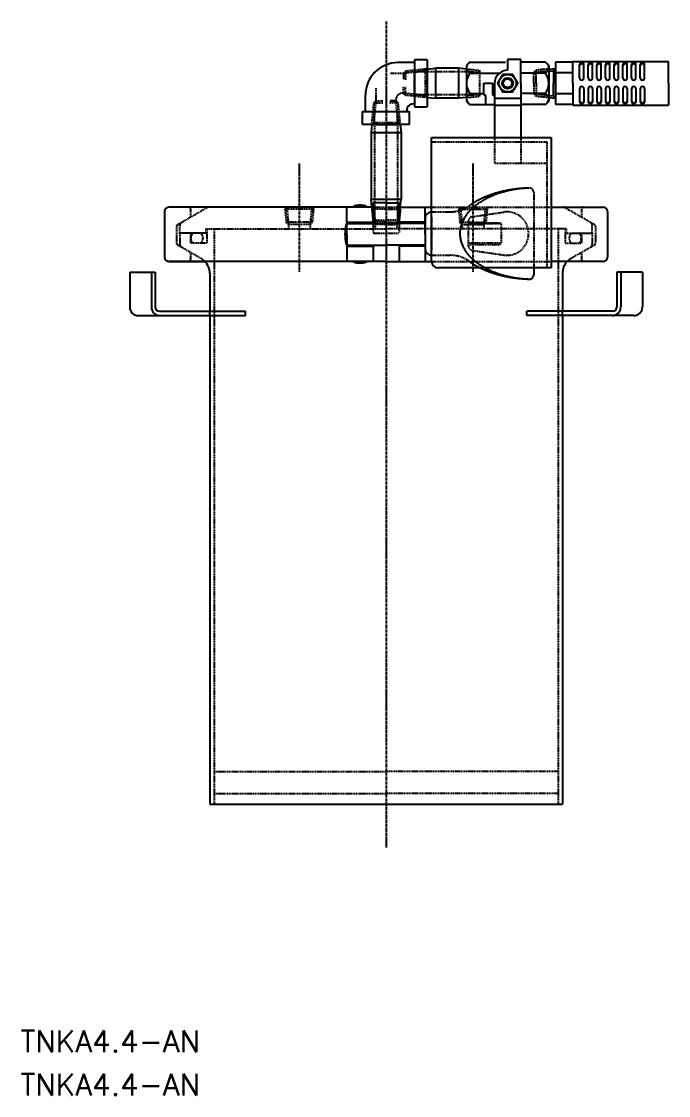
# Model space of a CAD drawing. Extents: x 249 to 897, y 18 to 818.
# Drawn here: x 248.6 to 546.6, y 18.4 to 513 of the extents above; entities that cross this region are included whole.
import ezdxf

# ---------------------------------------------------------------- set-up
doc = ezdxf.new("R2010")
doc.units = 0
doc.linetypes.add('CENTER', pattern=[2, 1.25, -0.25, 0.25, -0.25])
doc.linetypes.add('DASHED', pattern=[0.75, 0.5, -0.25])
doc.layers.get('0').update_dxf_attribs({"linetype": 'CONTINUOUS'})
doc.layers.add('CENTER', color=1, linetype='CENTER')
doc.styles.get("Standard").update_dxf_attribs({"font": 'txt.shx', "bigfont": 'bigfont.shx'})

msp = doc.modelspace()

# ---------------------------------------------------------------- linework, layer by layer
at = {"color": 7, "linetype": 'CONTINUOUS'}
for p, q in [((429.55, 495.35), (429.55, 473.7)), ((435.5, 495.34), (429.55, 495.35)), ((435.5, 495.34), (435.5, 473.7)), ((478.5, 495.52), (472.5, 495.52)), ((472.5, 495.52), (472.5, 490.52)), ((478.5, 484.52), (478.5, 495.52)), ((429.55, 494.03), (422.02, 494.04)), ((435.5, 491.08), (439.2, 491.42)), ((435.5, 491.08), (435.5, 477.96)), ((439.2, 491.42), (439.2, 477.62)), ((449.8, 491.42), (439.2, 491.42)), ((449.8, 491.42), (449.8, 477.62)), ((453.5, 491.08), (449.8, 491.42)), ((455, 494.27), (453.5, 492.77)), ((453.5, 492.77), (453.5, 476.27)), ((453.5, 491.08), (453.5, 477.96)), ((455, 494.27), (471.5, 494.27)), ((490, 494.27), (478.5, 494.27)), ((490, 494.27), (491.5, 492.77)), ((491.5, 492.77), (491.5, 476.27)), ((491.5, 491.09), (494.6, 491.35)), ((491.5, 491.09), (491.5, 477.95)), ((491.5, 490.09), (493.6, 490.26)), ((494.6, 491.35), (493.6, 490.27)), ((493.6, 490.26), (493.6, 484.52)), ((494.6, 494.22), (494.6, 484.52)), ((502.6, 494.22), (494.6, 494.22)), ((502.6, 494.52), (546.6, 494.52)), ((502.6, 484.52), (502.6, 494.52)), ((505.6, 487.02), (505.6, 493.02)), ((507.6, 487.02), (507.6, 493.02)), ((509.6, 487.02), (509.6, 493.02)), ((511.6, 487.02), (511.6, 493.02)), ((513.6, 487.02), (513.6, 493.02)), ((515.6, 487.02), (515.6, 493.02)), ((517.6, 487.02), (517.6, 493.02)), ((519.6, 487.02), (519.6, 493.02)), ((521.6, 487.02), (521.6, 493.02)), ((523.6, 487.02), (523.6, 493.02)), ((525.6, 487.02), (525.6, 493.02)), ((527.6, 487.02), (527.6, 493.02)), ((529.6, 487.02), (529.6, 493.02)), ((531.6, 487.02), (531.6, 493.02)), ((533.6, 487.02), (533.6, 493.02)), ((535.6, 487.02), (535.6, 493.02)), ((546.6, 484.52), (546.6, 494.52)), ((455.31, 489.22), (468.76, 489.22)), ((489.69, 489.22), (478.5, 489.22)), ((502.6, 489.37), (494.6, 489.37)), ((455.31, 479.83), (461.5, 479.83)), ((461.5, 484.52), (465.5, 484.52)), ((461.5, 479.52), (461.5, 484.52)), ((465.5, 484.52), (465.5, 479.52)), ((465.5, 479.83), (466.5, 479.83)), ((466.5, 484.52), (466.5, 459.52)), ((478.5, 484.52), (478.5, 459.52)), ((489.69, 479.83), (478.5, 479.83)), ((493.6, 478.78), (493.6, 484.52)), ((494.6, 484.52), (494.6, 474.82)), ((502.6, 484.52), (502.6, 474.52)), ((505.6, 482.02), (505.6, 476.02)), ((507.6, 482.02), (507.6, 476.02)), ((509.6, 482.02), (509.6, 476.02)), ((511.6, 482.02), (511.6, 476.02)), ((513.6, 482.02), (513.6, 476.02)), ((515.6, 482.02), (515.6, 476.02)), ((517.6, 482.02), (517.6, 476.02)), ((519.6, 482.02), (519.6, 476.02)), ((521.6, 482.02), (521.6, 476.02)), ((523.6, 482.02), (523.6, 476.02)), ((525.6, 482.02), (525.6, 476.02)), ((527.6, 482.02), (527.6, 476.02)), ((529.6, 482.02), (529.6, 476.02)), ((531.6, 482.02), (531.6, 476.02)), ((533.6, 482.02), (533.6, 476.02)), ((535.6, 482.02), (535.6, 476.02)), ((546.6, 484.52), (546.6, 474.52)), ((407, 471.46), (407, 479.04)), ((429.55, 475.02), (429, 475.03)), ((435.5, 477.96), (439.2, 477.62)), ((449.8, 477.62), (439.2, 477.62)), ((453.5, 477.96), (449.8, 477.62)), ((455, 474.77), (453.5, 476.27)), ((462.5, 474.77), (462.5, 478.52)), ((478.5, 477.52), (466.5, 477.52)), ((490, 474.77), (491.5, 476.27)), ((491.5, 478.95), (493.6, 478.78)), ((491.5, 477.95), (494.6, 477.69)), ((494.6, 477.69), (493.6, 478.77)), ((502.6, 479.67), (494.6, 479.67)), ((405.68, 471.46), (427.32, 471.46)), ((405.68, 465.52), (405.68, 471.46)), ((426, 471.46), (426, 472.03)), ((427.32, 465.52), (427.32, 471.46)), ((429.55, 473.7), (435.5, 473.7)), ((455, 474.77), (466.5, 474.77)), ((466.5, 474.52), (478.5, 474.52)), ((490, 474.77), (478.5, 474.77)), ((502.6, 474.82), (494.6, 474.82)), ((502.6, 474.52), (546.6, 474.52)), ((427.32, 465.52), (405.68, 465.52)), ((409.94, 465.52), (409.6, 461.82)), ((409.94, 465.52), (423.06, 465.52)), ((423.06, 465.52), (423.4, 461.82)), ((409.6, 461.82), (409.6, 431.22)), ((409.6, 461.82), (423.4, 461.82)), ((423.4, 461.82), (423.4, 431.22)), ((437.5, 459.52), (492.5, 459.52)), ((437.5, 402.52), (437.5, 459.52)), ((492.5, 459.52), (492.5, 399.52)), ((409.6, 431.22), (423.4, 431.22)), ((409.94, 427.52), (409.6, 431.22)), ((423.06, 427.52), (423.4, 431.22)), ((314.5, 425.52), (314.5, 404.52)), ((325.5, 427.52), (316.5, 427.52)), ((335.03, 427.52), (325.5, 427.52)), ((410.5, 427.52), (335.03, 427.52)), ((398.5, 420.52), (398.5, 427.52)), ((416.5, 429.52), (410.5, 429.52)), ((410.5, 429.52), (410.5, 420.02)), ((410.5, 420.52), (410.5, 427.52)), ((416.5, 429.52), (422.5, 429.52)), ((422.5, 429.52), (422.5, 420.02)), ((422.5, 427.52), (437.5, 427.52)), ((422.5, 420.52), (422.5, 427.52)), ((434.5, 420.52), (434.5, 427.52)), ((492.5, 427.52), (507.5, 427.52)), ((507.5, 427.52), (516.5, 427.52)), ((518.5, 425.52), (518.5, 404.52)), ((398.5, 420.52), (410.5, 420.52)), ((401.4, 420.52), (401.4, 420.02)), ((401.4, 420.52), (401.4, 420.02)), ((401.4, 420.52), (401.4, 420.27)), ((407.6, 420.52), (407.6, 420.02)), ((434.5, 420.52), (422.5, 420.52)), ((434.5, 422.32), (434.5, 408.32)), ((398.5, 420.02), (416.5, 420.02)), ((398.5, 415.02), (398.5, 420.02)), ((434.5, 420.02), (416.5, 420.02)), ((434.5, 415.02), (434.5, 420.02)), ((398.5, 415.02), (398.5, 410.02)), ((434.5, 415.02), (434.5, 410.02)), ((398.5, 410.02), (416.5, 410.02)), ((398.5, 409.52), (410.5, 409.52)), ((398.5, 409.52), (398.5, 402.52)), ((401.4, 409.52), (401.4, 410.02)), ((401.4, 409.52), (401.4, 410.02)), ((401.4, 409.52), (401.4, 409.77)), ((407.6, 409.52), (407.6, 410.02)), ((410.5, 409.52), (410.5, 402.52)), ((434.5, 410.02), (416.5, 410.02)), ((422.5, 409.52), (422.5, 402.52)), ((434.5, 409.52), (422.5, 409.52)), ((434.5, 409.52), (434.5, 402.52)), ((416.5, 402.52), (316.5, 402.52)), ((316.5, 402.52), (325.5, 402.52)), ((325.5, 402.52), (333.63, 402.52)), ((416.5, 402.52), (437.5, 402.52)), ((507.5, 402.52), (492.5, 402.52)), ((516.5, 402.52), (507.5, 402.52)), ((298.41, 397.52), (310.15, 397.52)), ((298.41, 397.52), (298.41, 381.52)), ((308.41, 397.52), (308.41, 381.52)), ((310.15, 397.52), (310.15, 381.52)), ((335.3, 396.93), (335.3, 379.52)), ((492.5, 399.52), (440.5, 399.52)), ((484.5, 399.52), (484.5, 396.36)), ((497.7, 396.93), (497.7, 379.52)), ((522.86, 397.52), (522.86, 381.52)), ((534.59, 397.52), (522.86, 397.52)), ((524.59, 397.52), (524.59, 381.52)), ((534.59, 397.52), (534.59, 381.52)), ((302.41, 377.52), (351.71, 377.52)), ((312.15, 379.52), (351.71, 379.52)), ((335.3, 377.52), (335.3, 152.52)), ((351.71, 377.52), (351.71, 379.52)), ((520.86, 379.52), (481.29, 379.52)), ((481.29, 377.52), (481.29, 379.52)), ((530.59, 377.52), (481.29, 377.52)), ((497.7, 377.52), (497.7, 152.52)), ((335.3, 152.52), (497.7, 152.52))]:
    msp.add_line(p, q, dxfattribs=at)
at = {"color": 3, "linetype": 'DASHED'}
for p, q in [((425.51, 490.1), (424.51, 489.1)), ((434.51, 490.09), (424.51, 489.1)), ((425.51, 490.1), (425.5, 486.09)), ((435.51, 491.09), (425.51, 490.1)), ((435.5, 491.08), (429.5, 490.52)), ((429.5, 490.52), (429.5, 478.52)), ((435.5, 489.77), (429.5, 489.77)), ((434.51, 490.09), (434.49, 478.94)), ((435.51, 491.09), (434.51, 490.09)), ((453.5, 489.77), (435.5, 489.77)), ((453.5, 491.08), (459.5, 490.52)), ((453.5, 489.77), (459.5, 489.77)), ((459.5, 490.52), (459.5, 478.52)), ((485.6, 490.61), (484.6, 489.52)), ((491.5, 490.09), (484.6, 489.52)), ((491.5, 491.09), (485.6, 490.61)), ((485.6, 484.52), (485.6, 490.61)), ((425.56, 489.1), (418.56, 489.11)), ((424.51, 489.1), (424.5, 486.09)), ((484.6, 484.52), (484.6, 489.52)), ((484.6, 484.52), (484.6, 489.52)), ((411.93, 476.52), (411.93, 482.5)), ((424.49, 479.96), (424.08, 479.96)), ((424.49, 479.96), (424.5, 482.97)), ((434.49, 478.94), (424.49, 479.96)), ((425.49, 478.96), (424.49, 479.96)), ((425.49, 478.96), (425.5, 482.97)), ((484.6, 484.52), (484.6, 479.52)), ((484.6, 484.52), (484.6, 479.52)), ((485.6, 484.52), (485.6, 478.44)), ((409.93, 465.52), (410.93, 475.52)), ((410.93, 466.52), (411.93, 476.52)), ((410.93, 475.52), (411.93, 476.52)), ((410.93, 475.52), (414.94, 475.52)), ((411.93, 476.52), (414.94, 476.52)), ((421.07, 476.52), (418.06, 476.52)), ((422.07, 475.52), (418.06, 475.52)), ((421.07, 476.52), (421.07, 476.96)), ((422.07, 466.52), (421.07, 476.52)), ((422.07, 475.52), (421.07, 476.52)), ((423.07, 465.52), (422.07, 475.52)), ((435.49, 477.94), (425.49, 478.96)), ((435.5, 479.27), (429.5, 479.27)), ((435.5, 477.96), (429.5, 478.52)), ((435.49, 477.94), (434.49, 478.94)), ((453.5, 479.27), (435.5, 479.27)), ((453.5, 479.27), (459.5, 479.27)), ((453.5, 477.96), (459.5, 478.52)), ((491.5, 478.95), (484.6, 479.52)), ((485.6, 478.44), (484.6, 479.52)), ((491.5, 477.95), (485.6, 478.44)), ((409.94, 465.52), (410.5, 471.52)), ((410.5, 471.52), (422.5, 471.52)), ((411.25, 465.52), (411.25, 471.52)), ((421.75, 465.52), (421.75, 471.52)), ((423.06, 465.52), (422.5, 471.52)), ((409.93, 465.52), (410.93, 466.52)), ((410.93, 466.52), (422.07, 466.52)), ((411.25, 465.52), (411.25, 427.52)), ((421.75, 465.52), (421.75, 427.52)), ((423.07, 465.52), (422.07, 466.52)), ((437.5, 457.52), (490.5, 457.52)), ((466.5, 459.52), (466.5, 447.52)), ((478.5, 459.52), (478.5, 447.52)), ((490.5, 457.52), (490.5, 399.52)), ((490.5, 447.52), (466.5, 447.52)), ((484.5, 434.29), (484.5, 399.52)), ((320.47, 419.42), (334.03, 427.25)), ((326.5, 426.52), (326.5, 422.9)), ((369.87, 427.52), (370.87, 426.52)), ((369.87, 427.52), (370.5, 420.52)), ((369.88, 427.52), (370.88, 426.52)), ((369.88, 427.52), (370.5, 420.52)), ((383.04, 426.52), (369.96, 426.52)), ((383.04, 426.52), (369.96, 426.52)), ((370.87, 426.52), (371.5, 419.52)), ((370.88, 426.52), (371.5, 419.52)), ((382.13, 426.52), (381.5, 419.52)), ((382.13, 426.52), (381.5, 419.52)), ((383.13, 427.52), (382.13, 426.52)), ((383.13, 427.52), (382.13, 426.52)), ((383.13, 427.52), (382.5, 420.52)), ((383.13, 427.52), (382.5, 420.52)), ((409.88, 427.52), (410.5, 420.52)), ((409.88, 427.52), (410.88, 426.52)), ((409.94, 427.52), (410.5, 421.52)), ((416.5, 426.52), (409.96, 426.52)), ((410.5, 427.52), (422.5, 427.52)), ((410.88, 426.52), (411.5, 419.52)), ((411.25, 427.52), (411.25, 421.52)), ((416.5, 426.52), (423.04, 426.52)), ((422.13, 426.52), (421.5, 419.52)), ((421.75, 427.52), (421.75, 421.52)), ((423.13, 427.52), (422.13, 426.52)), ((423.13, 427.52), (422.5, 420.52)), ((423.06, 427.52), (422.5, 421.52)), ((437.5, 427.52), (492.5, 427.52)), ((449.88, 427.52), (450.5, 420.52)), ((449.88, 427.52), (450.88, 426.52)), ((449.88, 427.52), (450.5, 420.52)), ((449.88, 427.52), (450.88, 426.52)), ((449.96, 426.52), (463.04, 426.52)), ((449.97, 426.52), (463.04, 426.52)), ((450.88, 426.52), (451.5, 419.52)), ((450.88, 426.52), (451.5, 419.52)), ((462.13, 426.52), (461.5, 419.52)), ((462.13, 426.52), (461.5, 419.52)), ((463.13, 427.52), (462.13, 426.52)), ((463.13, 427.52), (462.13, 426.52)), ((463.13, 427.52), (462.5, 420.52)), ((463.13, 427.52), (462.5, 420.52)), ((512.54, 419.42), (498.97, 427.25)), ((506.5, 426.52), (506.5, 422.9)), ((382.5, 420.52), (370.5, 420.52)), ((370.5, 420.52), (371.5, 419.52)), ((382.5, 420.52), (370.5, 420.52)), ((370.5, 420.52), (371.5, 419.52)), ((382.5, 420.52), (381.5, 419.52)), ((382.5, 420.52), (381.5, 419.52)), ((410.5, 421.52), (416.5, 421.52)), ((416.5, 420.52), (410.5, 420.52)), ((410.5, 420.52), (411.5, 419.52)), ((422.5, 421.52), (416.5, 421.52)), ((416.5, 420.52), (422.5, 420.52)), ((422.5, 420.52), (421.5, 419.52)), ((437.5, 425.32), (446.12, 425.32)), ((437.5, 422.94), (437.5, 407.71)), ((450.5, 420.52), (462.5, 420.52)), ((450.5, 420.52), (451.5, 419.52)), ((450.5, 420.52), (462.5, 420.52)), ((450.5, 420.52), (451.5, 419.52)), ((454.5, 409.55), (454.5, 421.1)), ((456.21, 423.07), (470.7, 425.2)), ((462.5, 420.52), (461.5, 419.52)), ((462.5, 420.52), (461.5, 419.52)), ((319.97, 418.55), (319.97, 410.98)), ((321.5, 415.52), (321.5, 418.86)), ((334, 415.52), (321.5, 415.52)), ((330.5, 415.52), (321.5, 415.52)), ((321.5, 415.52), (321.5, 410.67)), ((326.5, 415.52), (326.5, 410.92)), ((333.5, 417.52), (416.5, 417.52)), ((333.5, 417.52), (333.5, 415.52)), ((334, 417.52), (334, 410.92)), ((337.3, 417.52), (337.3, 152.52)), ((381.5, 419.52), (371.5, 419.52)), ((371.5, 419.52), (371.5, 417.52)), ((381.5, 419.52), (371.5, 419.52)), ((371.5, 419.52), (371.5, 417.52)), ((381.5, 419.52), (381.5, 417.52)), ((381.5, 419.52), (381.5, 417.52)), ((410.5, 420.02), (410.5, 415.52)), ((410.5, 415.52), (416.5, 415.52)), ((416.5, 419.52), (411.5, 419.52)), ((411.5, 419.52), (411.5, 417.52)), ((416.5, 419.52), (421.5, 419.52)), ((499.5, 417.52), (416.5, 417.52)), ((416.5, 415.52), (422.5, 415.52)), ((421.5, 419.52), (421.5, 417.52)), ((422.5, 420.02), (422.5, 415.52)), ((451.5, 419.52), (451.5, 417.52)), ((451.5, 419.52), (461.5, 419.52)), ((451.5, 419.52), (451.5, 417.52)), ((451.5, 419.52), (461.5, 419.52)), ((454.5, 420.32), (468.95, 420.32)), ((469.5, 419.77), (454.5, 419.77)), ((461.5, 419.52), (461.5, 417.52)), ((461.5, 419.52), (461.5, 417.52)), ((468.95, 420.32), (469.5, 419.77)), ((469.5, 419.77), (469.5, 410.87)), ((495.7, 417.52), (495.7, 152.52)), ((499, 417.52), (499, 410.92)), ((499, 415.52), (511.5, 415.52)), ((499.5, 417.52), (499.5, 415.52)), ((502.5, 415.52), (511.5, 415.52)), ((506.5, 415.52), (506.5, 410.92)), ((511.5, 415.52), (511.5, 418.86)), ((511.5, 415.52), (511.5, 410.67)), ((513.04, 418.55), (513.04, 410.98)), ((334, 410.92), (326.5, 410.92)), ((469.5, 410.87), (454.5, 410.87)), ((468.95, 410.32), (469.5, 410.87)), ((499, 410.92), (506.5, 410.92)), ((320.47, 410.11), (331.3, 403.86)), ((326.5, 406.63), (326.5, 403.52)), ((454.5, 410.32), (468.95, 410.32)), ((456.21, 407.57), (470.7, 405.45)), ((512.54, 410.11), (501.7, 403.86)), ((506.5, 406.63), (506.5, 403.52)), ((437.5, 405.32), (446.12, 405.32)), ((437.5, 402.52), (492.5, 402.52)), ((335.3, 377.52), (335.3, 379.52)), ((497.7, 377.52), (497.7, 379.52)), ((337.3, 167.52), (416.5, 167.52)), ((495.7, 167.52), (416.5, 167.52)), ((337.3, 157.52), (416.5, 157.52)), ((495.7, 157.52), (416.5, 157.52))]:
    msp.add_line(p, q, dxfattribs=at)
at = {"color": 7, "linetype": 'CONTINUOUS'}
msp.add_lwpolyline([(470.19, 488.52), (467.88, 484.52), (470.19, 480.52), (474.81, 480.52), (477.12, 484.52), (474.81, 488.52)], close=True, dxfattribs=at)
at = {"color": 3, "linetype": 'DASHED'}
for points in [[(482.43, 436.28, 0), (481.8, 436.26, 0), (481.17, 436.22, 0), (480.55, 436.18, 0), (479.93, 436.13, 0), (479.31, 436.08, 0), (478.69, 436.01, 0), (478.07, 435.94, 0), (477.46, 435.87, 0), (476.84, 435.78, 0), (476.23, 435.69, 0), (475.63, 435.6, 0), (475.02, 435.49, 0), (474.42, 435.38, 0), (473.82, 435.26, 0), (473.23, 435.14, 0), (472.64, 435, 0), (472.06, 434.87, 0), (471.47, 434.72, 0), (470.9, 434.57, 0), (470.32, 434.41, 0), (469.76, 434.25, 0), (469.19, 434.07, 0), (468.63, 433.9, 0), (468.08, 433.71, 0), (467.54, 433.52, 0), (467, 433.33, 0), (466.46, 433.12, 0), (465.93, 432.92, 0), (465.41, 432.7, 0), (464.89, 432.48, 0), (464.38, 432.25, 0), (463.88, 432.02, 0), (463.39, 431.78, 0), (462.9, 431.54, 0), (462.42, 431.29, 0), (461.94, 431.04, 0), (461.48, 430.78, 0), (461.02, 430.51, 0), (460.57, 430.24, 0), (460.13, 429.97, 0), (459.7, 429.69, 0), (459.27, 429.4, 0), (458.86, 429.11, 0), (458.45, 428.82, 0), (458.05, 428.52, 0), (457.66, 428.21, 0), (457.28, 427.91, 0), (456.91, 427.59, 0), (456.55, 427.28, 0), (456.19, 426.96, 0), (455.85, 426.63, 0), (455.52, 426.3, 0), (455.19, 425.97, 0), (454.88, 425.64, 0), (454.58, 425.3, 0), (454.29, 424.95, 0), (454, 424.61, 0), (453.73, 424.26, 0), (453.47, 423.91, 0), (453.22, 423.55, 0), (452.98, 423.19, 0), (452.75, 422.83, 0), (452.53, 422.47, 0), (452.32, 422.1, 0), (452.12, 421.74, 0), (451.94, 421.37, 0), (451.76, 420.99, 0), (451.6, 420.62, 0), (451.45, 420.24, 0), (451.31, 419.87, 0), (451.18, 419.49, 0), (451.06, 419.11, 0), (450.95, 418.73, 0), (450.85, 418.34, 0), (450.77, 417.96, 0), (450.7, 417.57, 0), (450.63, 417.19, 0), (450.58, 416.8, 0), (450.55, 416.42, 0), (450.52, 416.03, 0), (450.5, 415.64, 0), (450.5, 415.25, 0), (450.51, 414.86, 0), (450.53, 414.48, 0), (450.56, 414.09, 0), (450.6, 413.7, 0), (450.66, 413.32, 0), (450.72, 412.93, 0), (450.8, 412.55, 0), (450.89, 412.17, 0), (450.99, 411.78, 0), (451.1, 411.4, 0), (451.22, 411.02, 0), (451.36, 410.64, 0), (451.5, 410.26, 0), (451.66, 409.89, 0), (451.83, 409.52, 0), (452, 409.15, 0), (452.2, 408.78, 0), (452.4, 408.41, 0), (452.61, 408.04, 0), (452.83, 407.68, 0), (453.06, 407.32, 0), (453.31, 406.97, 0), (453.56, 406.61, 0), (453.83, 406.26, 0), (454.11, 405.91, 0), (454.39, 405.57, 0), (454.69, 405.23, 0), (455, 404.89, 0), (455.31, 404.55, 0), (455.64, 404.22, 0), (455.98, 403.9, 0), (456.32, 403.57, 0), (456.68, 403.25, 0), (457.04, 402.94, 0), (457.42, 402.63, 0), (457.8, 402.32, 0), (458.19, 402.02, 0), (458.6, 401.72, 0), (459.01, 401.43, 0), (459.43, 401.14, 0), (459.85, 400.86, 0), (460.29, 400.58, 0), (460.74, 400.31, 0), (461.19, 400.04, 0), (461.65, 399.77, 0), (462.12, 399.52, 0)], [(482.44, 436.29, 0), (482.19, 436.28, 0), (481.94, 436.27, 0), (481.69, 436.26, 0), (481.44, 436.25, 0), (481.19, 436.24, 0), (480.94, 436.23, 0), (480.69, 436.21, 0), (480.44, 436.2, 0), (480.19, 436.18, 0), (479.94, 436.17, 0), (479.7, 436.15, 0), (479.45, 436.13, 0), (479.2, 436.11, 0), (478.95, 436.09, 0), (478.7, 436.07, 0), (478.46, 436.05, 0), (478.21, 436.02, 0), (477.96, 436, 0), (477.72, 435.98, 0), (477.47, 435.95, 0), (477.23, 435.92, 0), (476.98, 435.89, 0), (476.74, 435.87, 0), (476.49, 435.84, 0), (476.25, 435.81, 0), (476, 435.77, 0), (475.76, 435.74, 0), (475.52, 435.71, 0), (475.27, 435.67, 0), (475.03, 435.64, 0), (474.79, 435.6, 0), (474.55, 435.57, 0), (474.31, 435.53, 0), (474.06, 435.49, 0), (473.82, 435.45, 0), (473.58, 435.41, 0), (473.35, 435.37, 0), (473.11, 435.33, 0), (472.87, 435.28, 0), (472.63, 435.24, 0), (472.39, 435.19, 0), (472.16, 435.15, 0), (471.92, 435.1, 0), (471.69, 435.05, 0), (471.45, 435, 0), (471.22, 434.95, 0), (470.98, 434.9, 0), (470.75, 434.85, 0), (470.52, 434.8, 0), (470.29, 434.75, 0), (470.05, 434.69, 0), (469.82, 434.64, 0), (469.59, 434.58, 0), (469.36, 434.53, 0), (469.13, 434.47, 0), (468.91, 434.41, 0), (468.68, 434.35, 0), (468.45, 434.29, 0), (468.23, 434.23, 0), (468, 434.17, 0), (467.78, 434.11, 0), (467.55, 434.05, 0), (467.33, 433.98, 0), (467.11, 433.92, 0), (466.89, 433.85, 0), (466.67, 433.78, 0), (466.45, 433.72, 0), (466.23, 433.65, 0), (466.01, 433.58, 0), (465.79, 433.51, 0), (465.58, 433.44, 0), (465.36, 433.37, 0), (465.15, 433.29, 0), (464.93, 433.22, 0), (464.72, 433.15, 0), (464.51, 433.07, 0), (464.3, 433, 0), (464.09, 432.92, 0), (463.88, 432.84, 0), (463.67, 432.77, 0), (463.46, 432.69, 0), (463.25, 432.61, 0), (463.05, 432.53, 0), (462.84, 432.45, 0), (462.64, 432.36, 0), (462.44, 432.28, 0), (462.24, 432.2, 0), (462.04, 432.12, 0), (461.84, 432.03, 0), (461.64, 431.94, 0), (461.44, 431.86, 0), (461.24, 431.77, 0), (461.05, 431.68, 0), (460.85, 431.59, 0), (460.66, 431.51, 0), (460.47, 431.42, 0), (460.28, 431.32, 0), (460.08, 431.23, 0), (459.9, 431.14, 0), (459.71, 431.05, 0), (459.52, 430.95, 0), (459.33, 430.86, 0), (459.15, 430.77, 0), (458.97, 430.67, 0), (458.79, 430.57, 0), (458.6, 430.48, 0), (458.42, 430.38, 0), (458.25, 430.28, 0), (458.07, 430.18, 0), (457.89, 430.08, 0), (457.71, 429.98, 0), (457.54, 429.88, 0), (457.37, 429.78, 0), (457.2, 429.68, 0), (457.02, 429.57, 0), (456.86, 429.47, 0), (456.69, 429.37, 0), (456.52, 429.26, 0), (456.36, 429.16, 0), (456.19, 429.05, 0), (456.03, 428.94, 0), (455.87, 428.84, 0), (455.71, 428.73, 0), (455.55, 428.62, 0), (455.39, 428.51, 0), (455.23, 428.4, 0), (455.08, 428.29, 0), (454.92, 428.18, 0)], [(454.92, 402.47, 0), (454.96, 402.44, 0), (454.99, 402.42, 0), (455.03, 402.39, 0), (455.06, 402.37, 0), (455.1, 402.34, 0), (455.13, 402.32, 0), (455.17, 402.29, 0), (455.2, 402.27, 0), (455.24, 402.24, 0), (455.27, 402.22, 0), (455.31, 402.19, 0), (455.34, 402.17, 0), (455.38, 402.14, 0), (455.41, 402.12, 0), (455.45, 402.09, 0), (455.49, 402.07, 0), (455.52, 402.05, 0), (455.56, 402.02, 0), (455.59, 402, 0), (455.63, 401.97, 0), (455.66, 401.95, 0), (455.7, 401.92, 0), (455.74, 401.9, 0), (455.77, 401.87, 0), (455.81, 401.85, 0), (455.85, 401.82, 0), (455.88, 401.8, 0), (455.92, 401.78, 0), (455.95, 401.75, 0), (455.99, 401.73, 0), (456.03, 401.7, 0), (456.06, 401.68, 0), (456.1, 401.66, 0), (456.14, 401.63, 0), (456.17, 401.61, 0), (456.21, 401.58, 0), (456.25, 401.56, 0), (456.29, 401.54, 0), (456.32, 401.51, 0), (456.36, 401.49, 0), (456.4, 401.46, 0), (456.43, 401.44, 0), (456.47, 401.42, 0), (456.51, 401.39, 0), (456.55, 401.37, 0), (456.58, 401.35, 0), (456.62, 401.32, 0), (456.66, 401.3, 0), (456.7, 401.27, 0), (456.74, 401.25, 0), (456.77, 401.23, 0), (456.81, 401.2, 0), (456.85, 401.18, 0), (456.89, 401.16, 0), (456.93, 401.13, 0), (456.96, 401.11, 0), (457, 401.09, 0), (457.04, 401.06, 0), (457.08, 401.04, 0), (457.12, 401.02, 0), (457.16, 400.99, 0), (457.19, 400.97, 0), (457.23, 400.95, 0), (457.27, 400.92, 0), (457.31, 400.9, 0), (457.35, 400.88, 0), (457.39, 400.86, 0), (457.43, 400.83, 0), (457.47, 400.81, 0), (457.5, 400.79, 0), (457.54, 400.76, 0), (457.58, 400.74, 0), (457.62, 400.72, 0), (457.66, 400.69, 0), (457.7, 400.67, 0), (457.74, 400.65, 0), (457.78, 400.63, 0), (457.82, 400.61, 0), (457.86, 400.58, 0), (457.9, 400.56, 0), (457.94, 400.54, 0), (457.98, 400.51, 0), (458.02, 400.49, 0), (458.06, 400.47, 0), (458.1, 400.45, 0), (458.14, 400.42, 0), (458.18, 400.4, 0), (458.22, 400.38, 0), (458.26, 400.36, 0), (458.3, 400.34, 0), (458.34, 400.31, 0), (458.38, 400.29, 0), (458.42, 400.27, 0), (458.46, 400.25, 0), (458.5, 400.23, 0), (458.54, 400.2, 0), (458.58, 400.18, 0), (458.62, 400.16, 0), (458.67, 400.14, 0), (458.71, 400.11, 0), (458.75, 400.09, 0), (458.79, 400.07, 0), (458.83, 400.05, 0), (458.87, 400.03, 0), (458.91, 400.01, 0), (458.95, 399.99, 0), (458.99, 399.96, 0), (459.03, 399.94, 0), (459.08, 399.92, 0), (459.12, 399.9, 0), (459.16, 399.88, 0), (459.2, 399.86, 0), (459.24, 399.83, 0), (459.28, 399.81, 0), (459.33, 399.79, 0), (459.37, 399.77, 0), (459.41, 399.75, 0), (459.45, 399.73, 0), (459.49, 399.71, 0), (459.54, 399.69, 0), (459.58, 399.66, 0), (459.62, 399.64, 0), (459.66, 399.62, 0), (459.7, 399.6, 0), (459.75, 399.58, 0), (459.79, 399.56, 0), (459.83, 399.54, 0), (459.87, 399.52, 0)]]:
    msp.add_polyline3d(points, dxfattribs=at)
at = {"color": 7, "linetype": 'CONTINUOUS'}
for points in [[(407.6, 427.52, 0), (407.6, 427.54, 0), (407.6, 427.56, 0), (407.59, 427.58, 0), (407.59, 427.6, 0), (407.58, 427.62, 0), (407.57, 427.64, 0), (407.55, 427.66, 0), (407.54, 427.68, 0), (407.53, 427.7, 0), (407.51, 427.72, 0), (407.49, 427.74, 0), (407.47, 427.75, 0), (407.44, 427.77, 0), (407.42, 427.79, 0), (407.39, 427.81, 0), (407.36, 427.83, 0), (407.33, 427.85, 0), (407.3, 427.87, 0), (407.27, 427.89, 0), (407.24, 427.9, 0), (407.2, 427.92, 0), (407.16, 427.94, 0), (407.12, 427.96, 0), (407.08, 427.97, 0), (407.04, 427.99, 0), (406.99, 428.01, 0), (406.94, 428.02, 0), (406.9, 428.04, 0), (406.85, 428.05, 0), (406.8, 428.07, 0), (406.75, 428.08, 0), (406.69, 428.1, 0), (406.64, 428.11, 0), (406.58, 428.13, 0), (406.53, 428.14, 0), (406.47, 428.15, 0), (406.41, 428.16, 0), (406.35, 428.18, 0), (406.29, 428.19, 0), (406.22, 428.2, 0), (406.16, 428.21, 0), (406.1, 428.22, 0), (406.03, 428.23, 0), (405.96, 428.24, 0), (405.89, 428.25, 0), (405.83, 428.26, 0), (405.76, 428.27, 0), (405.69, 428.28, 0), (405.62, 428.28, 0), (405.55, 428.29, 0), (405.47, 428.3, 0), (405.4, 428.3, 0), (405.33, 428.31, 0), (405.25, 428.31, 0), (405.18, 428.32, 0), (405.11, 428.32, 0), (405.03, 428.33, 0), (404.96, 428.33, 0), (404.88, 428.33, 0), (404.8, 428.33, 0), (404.73, 428.34, 0), (404.65, 428.34, 0), (404.58, 428.34, 0), (404.5, 428.34, 0), (404.42, 428.34, 0), (404.35, 428.34, 0), (404.27, 428.34, 0), (404.2, 428.33, 0), (404.12, 428.33, 0), (404.05, 428.33, 0), (403.97, 428.33, 0), (403.9, 428.32, 0), (403.82, 428.32, 0), (403.75, 428.31, 0), (403.67, 428.31, 0), (403.6, 428.3, 0), (403.53, 428.3, 0), (403.46, 428.29, 0), (403.38, 428.28, 0), (403.31, 428.28, 0), (403.24, 428.27, 0), (403.18, 428.26, 0), (403.11, 428.25, 0), (403.04, 428.24, 0), (402.97, 428.23, 0), (402.91, 428.22, 0), (402.84, 428.21, 0), (402.78, 428.2, 0), (402.72, 428.19, 0), (402.65, 428.18, 0), (402.59, 428.16, 0), (402.53, 428.15, 0), (402.48, 428.14, 0), (402.42, 428.13, 0), (402.36, 428.11, 0), (402.31, 428.1, 0), (402.26, 428.08, 0), (402.2, 428.07, 0), (402.15, 428.05, 0), (402.11, 428.04, 0), (402.06, 428.02, 0), (402.01, 428.01, 0), (401.97, 427.99, 0), (401.92, 427.97, 0), (401.88, 427.96, 0), (401.84, 427.94, 0), (401.8, 427.92, 0), (401.77, 427.9, 0), (401.73, 427.89, 0), (401.7, 427.87, 0), (401.67, 427.85, 0), (401.64, 427.83, 0), (401.61, 427.81, 0), (401.58, 427.79, 0), (401.56, 427.77, 0), (401.53, 427.75, 0), (401.51, 427.74, 0), (401.49, 427.72, 0), (401.48, 427.7, 0), (401.46, 427.68, 0), (401.45, 427.66, 0), (401.43, 427.64, 0), (401.42, 427.62, 0), (401.42, 427.6, 0), (401.41, 427.58, 0), (401.4, 427.56, 0), (401.4, 427.54, 0), (401.4, 427.52, 0)], [(398.5, 420.02, 0), (398.48, 420.01, 0), (398.46, 420.01, 0), (398.43, 420, 0), (398.41, 419.99, 0), (398.39, 419.98, 0), (398.37, 419.96, 0), (398.34, 419.94, 0), (398.32, 419.92, 0), (398.3, 419.89, 0), (398.28, 419.87, 0), (398.25, 419.83, 0), (398.23, 419.8, 0), (398.21, 419.76, 0), (398.19, 419.72, 0), (398.17, 419.68, 0), (398.15, 419.64, 0), (398.13, 419.59, 0), (398.11, 419.54, 0), (398.09, 419.48, 0), (398.07, 419.43, 0), (398.05, 419.37, 0), (398.03, 419.31, 0), (398.01, 419.24, 0), (397.99, 419.17, 0), (397.97, 419.1, 0), (397.95, 419.03, 0), (397.93, 418.96, 0), (397.92, 418.88, 0), (397.9, 418.8, 0), (397.88, 418.72, 0), (397.87, 418.64, 0), (397.85, 418.55, 0), (397.83, 418.46, 0), (397.82, 418.37, 0), (397.8, 418.28, 0), (397.79, 418.19, 0), (397.77, 418.09, 0), (397.76, 417.99, 0), (397.75, 417.9, 0), (397.73, 417.79, 0), (397.72, 417.69, 0), (397.71, 417.59, 0), (397.7, 417.48, 0), (397.69, 417.37, 0), (397.68, 417.26, 0), (397.67, 417.15, 0), (397.66, 417.04, 0), (397.65, 416.93, 0), (397.64, 416.82, 0), (397.63, 416.7, 0), (397.62, 416.58, 0), (397.62, 416.47, 0), (397.61, 416.35, 0), (397.61, 416.23, 0), (397.6, 416.11, 0), (397.6, 415.99, 0), (397.59, 415.87, 0), (397.59, 415.75, 0), (397.59, 415.63, 0), (397.58, 415.51, 0), (397.58, 415.38, 0), (397.58, 415.26, 0), (397.58, 415.14, 0), (397.58, 415.02, 0), (397.58, 414.89, 0), (397.58, 414.77, 0), (397.58, 414.65, 0), (397.58, 414.53, 0), (397.59, 414.4, 0), (397.59, 414.28, 0), (397.59, 414.16, 0), (397.6, 414.04, 0), (397.6, 413.92, 0), (397.61, 413.8, 0), (397.61, 413.68, 0), (397.62, 413.56, 0), (397.62, 413.45, 0), (397.63, 413.33, 0), (397.64, 413.22, 0), (397.65, 413.1, 0), (397.66, 412.99, 0), (397.67, 412.88, 0), (397.68, 412.77, 0), (397.69, 412.66, 0), (397.7, 412.55, 0), (397.71, 412.45, 0), (397.72, 412.34, 0), (397.73, 412.24, 0), (397.75, 412.14, 0), (397.76, 412.04, 0), (397.77, 411.94, 0), (397.79, 411.85, 0), (397.8, 411.75, 0), (397.82, 411.66, 0), (397.83, 411.57, 0), (397.85, 411.48, 0), (397.87, 411.39, 0), (397.88, 411.31, 0), (397.9, 411.23, 0), (397.92, 411.15, 0), (397.93, 411.07, 0), (397.95, 411, 0), (397.97, 410.93, 0), (397.99, 410.86, 0), (398.01, 410.79, 0), (398.03, 410.73, 0), (398.05, 410.67, 0), (398.07, 410.61, 0), (398.09, 410.55, 0), (398.11, 410.5, 0), (398.13, 410.44, 0), (398.15, 410.4, 0), (398.17, 410.35, 0), (398.19, 410.31, 0), (398.21, 410.27, 0), (398.23, 410.23, 0), (398.25, 410.2, 0), (398.28, 410.17, 0), (398.3, 410.14, 0), (398.32, 410.11, 0), (398.34, 410.09, 0), (398.37, 410.07, 0), (398.39, 410.05, 0), (398.41, 410.04, 0), (398.43, 410.03, 0), (398.46, 410.02, 0), (398.48, 410.02, 0), (398.5, 410.02, 0)], [(407.6, 402.52, 0), (407.6, 402.5, 0), (407.6, 402.48, 0), (407.59, 402.46, 0), (407.59, 402.44, 0), (407.58, 402.42, 0), (407.57, 402.4, 0), (407.55, 402.38, 0), (407.54, 402.36, 0), (407.53, 402.34, 0), (407.51, 402.32, 0), (407.49, 402.3, 0), (407.47, 402.28, 0), (407.44, 402.26, 0), (407.42, 402.24, 0), (407.39, 402.22, 0), (407.36, 402.2, 0), (407.33, 402.18, 0), (407.3, 402.17, 0), (407.27, 402.15, 0), (407.24, 402.13, 0), (407.2, 402.11, 0), (407.16, 402.09, 0), (407.12, 402.08, 0), (407.08, 402.06, 0), (407.04, 402.04, 0), (406.99, 402.03, 0), (406.94, 402.01, 0), (406.9, 401.99, 0), (406.85, 401.98, 0), (406.8, 401.96, 0), (406.75, 401.95, 0), (406.69, 401.94, 0), (406.64, 401.92, 0), (406.58, 401.91, 0), (406.53, 401.89, 0), (406.47, 401.88, 0), (406.41, 401.87, 0), (406.35, 401.86, 0), (406.29, 401.84, 0), (406.22, 401.83, 0), (406.16, 401.82, 0), (406.1, 401.81, 0), (406.03, 401.8, 0), (405.96, 401.79, 0), (405.89, 401.78, 0), (405.83, 401.77, 0), (405.76, 401.76, 0), (405.69, 401.76, 0), (405.62, 401.75, 0), (405.55, 401.74, 0), (405.47, 401.74, 0), (405.4, 401.73, 0), (405.33, 401.72, 0), (405.25, 401.72, 0), (405.18, 401.71, 0), (405.11, 401.71, 0), (405.03, 401.71, 0), (404.96, 401.7, 0), (404.88, 401.7, 0), (404.8, 401.7, 0), (404.73, 401.7, 0), (404.65, 401.69, 0), (404.58, 401.69, 0), (404.5, 401.69, 0), (404.42, 401.69, 0), (404.35, 401.69, 0), (404.27, 401.7, 0), (404.2, 401.7, 0), (404.12, 401.7, 0), (404.05, 401.7, 0), (403.97, 401.71, 0), (403.9, 401.71, 0), (403.82, 401.71, 0), (403.75, 401.72, 0), (403.67, 401.72, 0), (403.6, 401.73, 0), (403.53, 401.74, 0), (403.46, 401.74, 0), (403.38, 401.75, 0), (403.31, 401.76, 0), (403.24, 401.76, 0), (403.18, 401.77, 0), (403.11, 401.78, 0), (403.04, 401.79, 0), (402.97, 401.8, 0), (402.91, 401.81, 0), (402.84, 401.82, 0), (402.78, 401.83, 0), (402.72, 401.84, 0), (402.65, 401.86, 0), (402.59, 401.87, 0), (402.53, 401.88, 0), (402.48, 401.89, 0), (402.42, 401.91, 0), (402.36, 401.92, 0), (402.31, 401.94, 0), (402.26, 401.95, 0), (402.2, 401.96, 0), (402.15, 401.98, 0), (402.11, 401.99, 0), (402.06, 402.01, 0), (402.01, 402.03, 0), (401.97, 402.04, 0), (401.92, 402.06, 0), (401.88, 402.08, 0), (401.84, 402.09, 0), (401.8, 402.11, 0), (401.77, 402.13, 0), (401.73, 402.15, 0), (401.7, 402.17, 0), (401.67, 402.18, 0), (401.64, 402.2, 0), (401.61, 402.22, 0), (401.58, 402.24, 0), (401.56, 402.26, 0), (401.53, 402.28, 0), (401.51, 402.3, 0), (401.49, 402.32, 0), (401.48, 402.34, 0), (401.46, 402.36, 0), (401.45, 402.38, 0), (401.43, 402.4, 0), (401.42, 402.42, 0), (401.42, 402.44, 0), (401.41, 402.46, 0), (401.4, 402.48, 0), (401.4, 402.5, 0), (401.4, 402.52, 0)], [(459.87, 399.52, 0), (460.02, 399.44, 0), (460.17, 399.37, 0), (460.31, 399.3, 0), (460.46, 399.23, 0), (460.61, 399.16, 0), (460.76, 399.09, 0), (460.91, 399.02, 0), (461.06, 398.96, 0), (461.21, 398.89, 0), (461.37, 398.82, 0), (461.52, 398.75, 0), (461.67, 398.69, 0), (461.83, 398.62, 0), (461.98, 398.56, 0), (462.14, 398.49, 0), (462.29, 398.43, 0), (462.45, 398.36, 0), (462.6, 398.3, 0), (462.76, 398.23, 0), (462.92, 398.17, 0), (463.08, 398.11, 0), (463.24, 398.05, 0), (463.4, 397.98, 0), (463.56, 397.92, 0), (463.72, 397.86, 0), (463.88, 397.8, 0), (464.04, 397.74, 0), (464.2, 397.68, 0), (464.37, 397.62, 0), (464.53, 397.57, 0), (464.7, 397.51, 0), (464.86, 397.45, 0), (465.03, 397.39, 0), (465.19, 397.34, 0), (465.36, 397.28, 0), (465.52, 397.23, 0), (465.69, 397.17, 0), (465.86, 397.12, 0), (466.03, 397.06, 0), (466.2, 397.01, 0), (466.37, 396.96, 0), (466.54, 396.9, 0), (466.71, 396.85, 0), (466.88, 396.8, 0), (467.05, 396.75, 0), (467.22, 396.7, 0), (467.39, 396.65, 0), (467.57, 396.6, 0), (467.74, 396.55, 0), (467.91, 396.5, 0), (468.09, 396.45, 0), (468.26, 396.41, 0), (468.44, 396.36, 0), (468.61, 396.31, 0), (468.79, 396.27, 0), (468.96, 396.22, 0), (469.14, 396.18, 0), (469.32, 396.13, 0), (469.49, 396.09, 0), (469.67, 396.04, 0), (469.85, 396, 0), (470.03, 395.96, 0), (470.21, 395.92, 0), (470.39, 395.88, 0), (470.57, 395.83, 0), (470.75, 395.8, 0), (470.93, 395.75, 0), (471.11, 395.72, 0), (471.29, 395.68, 0), (471.47, 395.64, 0), (471.65, 395.6, 0), (471.83, 395.56, 0), (472.02, 395.53, 0), (472.2, 395.49, 0), (472.38, 395.46, 0), (472.57, 395.42, 0), (472.75, 395.39, 0), (472.94, 395.35, 0), (473.12, 395.32, 0), (473.31, 395.29, 0), (473.49, 395.25, 0), (473.68, 395.22, 0), (473.86, 395.19, 0), (474.05, 395.16, 0), (474.23, 395.13, 0), (474.42, 395.1, 0), (474.61, 395.07, 0), (474.79, 395.04, 0), (474.98, 395.01, 0), (475.17, 394.99, 0), (475.36, 394.96, 0), (475.55, 394.93, 0), (475.73, 394.91, 0), (475.92, 394.88, 0), (476.11, 394.86, 0), (476.3, 394.83, 0), (476.49, 394.81, 0), (476.68, 394.79, 0), (476.87, 394.76, 0), (477.06, 394.74, 0), (477.25, 394.72, 0), (477.44, 394.7, 0), (477.63, 394.68, 0), (477.82, 394.66, 0), (478.01, 394.64, 0), (478.2, 394.62, 0), (478.39, 394.61, 0), (478.58, 394.59, 0), (478.78, 394.57, 0), (478.97, 394.56, 0), (479.16, 394.54, 0), (479.35, 394.52, 0), (479.54, 394.51, 0), (479.74, 394.5, 0), (479.93, 394.48, 0), (480.12, 394.47, 0), (480.31, 394.46, 0), (480.51, 394.44, 0), (480.7, 394.43, 0), (480.89, 394.42, 0), (481.08, 394.41, 0), (481.28, 394.4, 0), (481.47, 394.39, 0), (481.67, 394.38, 0), (481.86, 394.38, 0), (482.05, 394.37, 0), (482.24, 394.36, 0), (482.44, 394.36, 0)], [(462.12, 399.52, 0), (462.25, 399.45, 0), (462.38, 399.38, 0), (462.51, 399.31, 0), (462.65, 399.24, 0), (462.78, 399.17, 0), (462.92, 399.1, 0), (463.05, 399.03, 0), (463.19, 398.96, 0), (463.32, 398.89, 0), (463.46, 398.83, 0), (463.6, 398.76, 0), (463.74, 398.69, 0), (463.87, 398.63, 0), (464.01, 398.56, 0), (464.15, 398.5, 0), (464.29, 398.44, 0), (464.44, 398.37, 0), (464.58, 398.31, 0), (464.72, 398.25, 0), (464.86, 398.18, 0), (465, 398.12, 0), (465.15, 398.06, 0), (465.29, 398, 0), (465.43, 397.94, 0), (465.58, 397.88, 0), (465.72, 397.82, 0), (465.87, 397.76, 0), (466.02, 397.7, 0), (466.16, 397.64, 0), (466.31, 397.58, 0), (466.46, 397.52, 0), (466.61, 397.47, 0), (466.76, 397.41, 0), (466.9, 397.36, 0), (467.06, 397.3, 0), (467.2, 397.24, 0), (467.36, 397.19, 0), (467.51, 397.13, 0), (467.66, 397.08, 0), (467.81, 397.03, 0), (467.96, 396.98, 0), (468.12, 396.92, 0), (468.27, 396.87, 0), (468.42, 396.82, 0), (468.58, 396.77, 0), (468.73, 396.72, 0), (468.89, 396.67, 0), (469.04, 396.62, 0), (469.2, 396.57, 0), (469.35, 396.52, 0), (469.51, 396.48, 0), (469.67, 396.43, 0), (469.82, 396.38, 0), (469.98, 396.33, 0), (470.14, 396.29, 0), (470.3, 396.24, 0), (470.46, 396.2, 0), (470.62, 396.15, 0), (470.78, 396.11, 0), (470.94, 396.07, 0), (471.1, 396.02, 0), (471.26, 395.98, 0), (471.42, 395.94, 0), (471.58, 395.9, 0), (471.74, 395.86, 0), (471.9, 395.82, 0), (472.06, 395.78, 0), (472.23, 395.74, 0), (472.39, 395.7, 0), (472.55, 395.66, 0), (472.72, 395.62, 0), (472.88, 395.59, 0), (473.05, 395.55, 0), (473.21, 395.51, 0), (473.38, 395.48, 0), (473.54, 395.44, 0), (473.71, 395.41, 0), (473.87, 395.38, 0), (474.04, 395.34, 0), (474.2, 395.31, 0), (474.37, 395.28, 0), (474.54, 395.25, 0), (474.7, 395.21, 0), (474.87, 395.18, 0), (475.04, 395.15, 0), (475.21, 395.12, 0), (475.38, 395.09, 0), (475.55, 395.06, 0), (475.71, 395.04, 0), (475.88, 395.01, 0), (476.05, 394.98, 0), (476.22, 394.96, 0), (476.39, 394.93, 0), (476.56, 394.9, 0), (476.73, 394.88, 0), (476.9, 394.86, 0), (477.07, 394.83, 0), (477.24, 394.81, 0), (477.41, 394.79, 0), (477.58, 394.76, 0), (477.75, 394.74, 0), (477.93, 394.72, 0), (478.1, 394.7, 0), (478.27, 394.68, 0), (478.44, 394.66, 0), (478.61, 394.64, 0), (478.78, 394.62, 0), (478.96, 394.61, 0), (479.13, 394.59, 0), (479.3, 394.57, 0), (479.47, 394.55, 0), (479.65, 394.54, 0), (479.82, 394.52, 0), (479.99, 394.51, 0), (480.17, 394.5, 0), (480.34, 394.48, 0), (480.51, 394.47, 0), (480.69, 394.46, 0), (480.86, 394.44, 0), (481.03, 394.43, 0), (481.21, 394.42, 0), (481.38, 394.41, 0), (481.55, 394.4, 0), (481.73, 394.39, 0), (481.9, 394.38, 0), (482.08, 394.38, 0), (482.25, 394.37, 0), (482.43, 394.36, 0)]]:
    msp.add_polyline3d(points, dxfattribs=at)
for radius in [4, 2.5, 2.15, 2]:
    msp.add_circle((472.5, 484.52), radius, dxfattribs=at)
for centre, radius, start, end in [((422, 479.04), 15, 89.9231, 180), ((456.13, 491.71), 2.63, 103.5534, 251.7896), ((472.5, 484.52), 6, 90, 180), ((488.87, 491.71), 2.63, 288.2104, 76.4466), ((506.6, 493.02), 1, 0, 180), ((506.6, 492.52), 1, 0, 180), ((510.6, 493.02), 1, 0, 180), ((510.6, 492.52), 1, 0, 180), ((514.6, 493.02), 1, 0, 180), ((514.6, 492.52), 1, 0, 180), ((518.6, 493.02), 1, 0, 180), ((518.6, 492.52), 1, 0, 180), ((522.6, 493.02), 1, 0, 180), ((522.6, 492.52), 1, 0, 180), ((526.6, 493.02), 1, 0, 180), ((526.6, 492.52), 1, 0, 180), ((530.6, 493.02), 1, 0, 180), ((530.6, 492.52), 1, 0, 180), ((534.6, 493.02), 1, 0, 180), ((534.6, 492.52), 1, 0, 180), ((460.5, 484.52), 7, 137.8811, 222.1189), ((484.5, 484.52), 7, 317.8811, 42.1189), ((506.6, 487.02), 1, 180, 0), ((510.6, 487.02), 1, 180, 0), ((514.6, 487.02), 1, 180, 0), ((518.6, 487.02), 1, 180, 0), ((522.6, 487.02), 1, 180, 0), ((526.6, 487.02), 1, 180, 0), ((530.6, 487.02), 1, 180, 0), ((534.6, 487.02), 1, 180, 0), ((456.13, 477.33), 2.63, 108.2104, 256.4466), ((488.87, 477.33), 2.63, 283.5534, 71.7896), ((506.6, 482.02), 1, 0, 180), ((510.6, 482.02), 1, 0, 180), ((514.6, 482.02), 1, 0, 180), ((518.6, 482.02), 1, 0, 180), ((522.6, 482.02), 1, 0, 180), ((526.6, 482.02), 1, 0, 180), ((530.6, 482.02), 1, 0, 180), ((534.6, 482.02), 1, 0, 180), ((429, 472.03), 3, 89.9231, 180), ((462, 479.52), 0.5, 180, 270), ((462, 478.52), 0.5, 0, 90), ((466, 479.52), 0.5, 180, 270), ((466, 478.52), 0.5, 0, 90), ((506.6, 476.52), 1, 180, 0), ((506.6, 476.02), 1, 180, 0), ((510.6, 476.52), 1, 180, 0), ((510.6, 476.02), 1, 180, 0), ((514.6, 476.52), 1, 180, 0), ((514.6, 476.02), 1, 180, 0), ((518.6, 476.52), 1, 180, 0), ((518.6, 476.02), 1, 180, 0), ((522.6, 476.52), 1, 180, 0), ((522.6, 476.02), 1, 180, 0), ((526.6, 476.52), 1, 180, 0), ((526.6, 476.02), 1, 180, 0), ((530.6, 476.52), 1, 180, 0), ((530.6, 476.02), 1, 180, 0), ((534.6, 476.52), 1, 180, 0), ((534.6, 476.02), 1, 180, 0), ((316.5, 425.52), 2, 90, 180), ((516.5, 425.52), 2, 0, 90), ((437.5, 422.32), 3, 90, 180), ((437.5, 408.32), 3, 180, 270), ((316.5, 404.52), 2, 180, 270), ((327.3, 396.93), 8, 0, 44.2891), ((440.5, 402.52), 3, 180, 270), ((505.7, 396.93), 8, 135.7109, 180), ((516.5, 404.52), 2, 270, 0), ((482.5, 396.36), 2, 267.8367, 360), ((482.5, 396.35), 2, 268.2248, 360), ((302.41, 381.52), 4, 180, 270), ((312.41, 381.52), 4, 180, 270), ((312.15, 381.52), 2, 180, 270), ((520.59, 381.52), 4, 270, 0), ((520.86, 381.52), 2, 270, 0), ((530.59, 381.52), 4, 270, 0)]:
    msp.add_arc(centre, radius, start, end, dxfattribs=at)
at = {"color": 3, "linetype": 'DASHED'}
for centre, radius, start, end in [((424.07, 476.96), 3, 89.9231, 180), ((482.5, 434.29), 2, 0, 92.1633), ((482.5, 434.29), 2, 0, 91.7752), ((325.5, 426.52), 1, 0, 90), ((335.03, 425.52), 2, 90, 120), ((446.12, 440.32), 15, 270, 305.9449), ((497.97, 425.52), 2, 60, 90), ((507.5, 426.52), 1, 90, 180), ((323.5, 418.86), 2, 120, 180), ((456.5, 421.1), 2, 98.3544, 180), ((472.2, 415.32), 9.99, 261.3329, 98.6671), ((509.5, 418.86), 2, 0, 60), ((320.97, 418.55), 1, 120, 180), ((329.35, 413.22), 2.85, 126.1944, 233.8056), ((329.35, 413.22), 2.85, 306.1944, 53.8056), ((503.65, 413.22), 2.85, 126.1944, 233.8056), ((503.65, 413.22), 2.85, 306.1944, 53.8056), ((512.04, 418.55), 1, 0, 60), ((320.97, 410.98), 1, 180, 240), ((323.5, 410.67), 2, 180, 240), ((509.5, 410.67), 2, 300, 0), ((512.04, 410.98), 1, 300, 0), ((456.5, 409.55), 2, 180, 261.6456), ((325.5, 403.52), 1, 270, 0), ((327.3, 396.93), 8, 44.2891, 60), ((446.12, 390.32), 15, 54.0551, 90), ((505.7, 396.93), 8, 120, 135.7109), ((507.5, 403.52), 1, 180, 270)]:
    msp.add_arc(centre, radius, start, end, dxfattribs=at)
at = {"layer": 'CENTER', "color": 1, "linetype": 'CENTER'}
for p, q in [((416.5, 512.99), (416.5, 132.52)), ((376.5, 447.52), (376.5, 397.62)), ((456.5, 447.52), (456.5, 397.62))]:
    msp.add_line(p, q, dxfattribs=at)

# ---------------------------------------------------------------- texts
at = {"color": 7, "linetype": 'CONTINUOUS'}
for p in [(248.15, 38.38), (248.15, 18.38)]:
    msp.add_text('TNKA4.4-AN', height=10, dxfattribs=at).set_placement(p)

doc.saveas('drawing.dxf')
